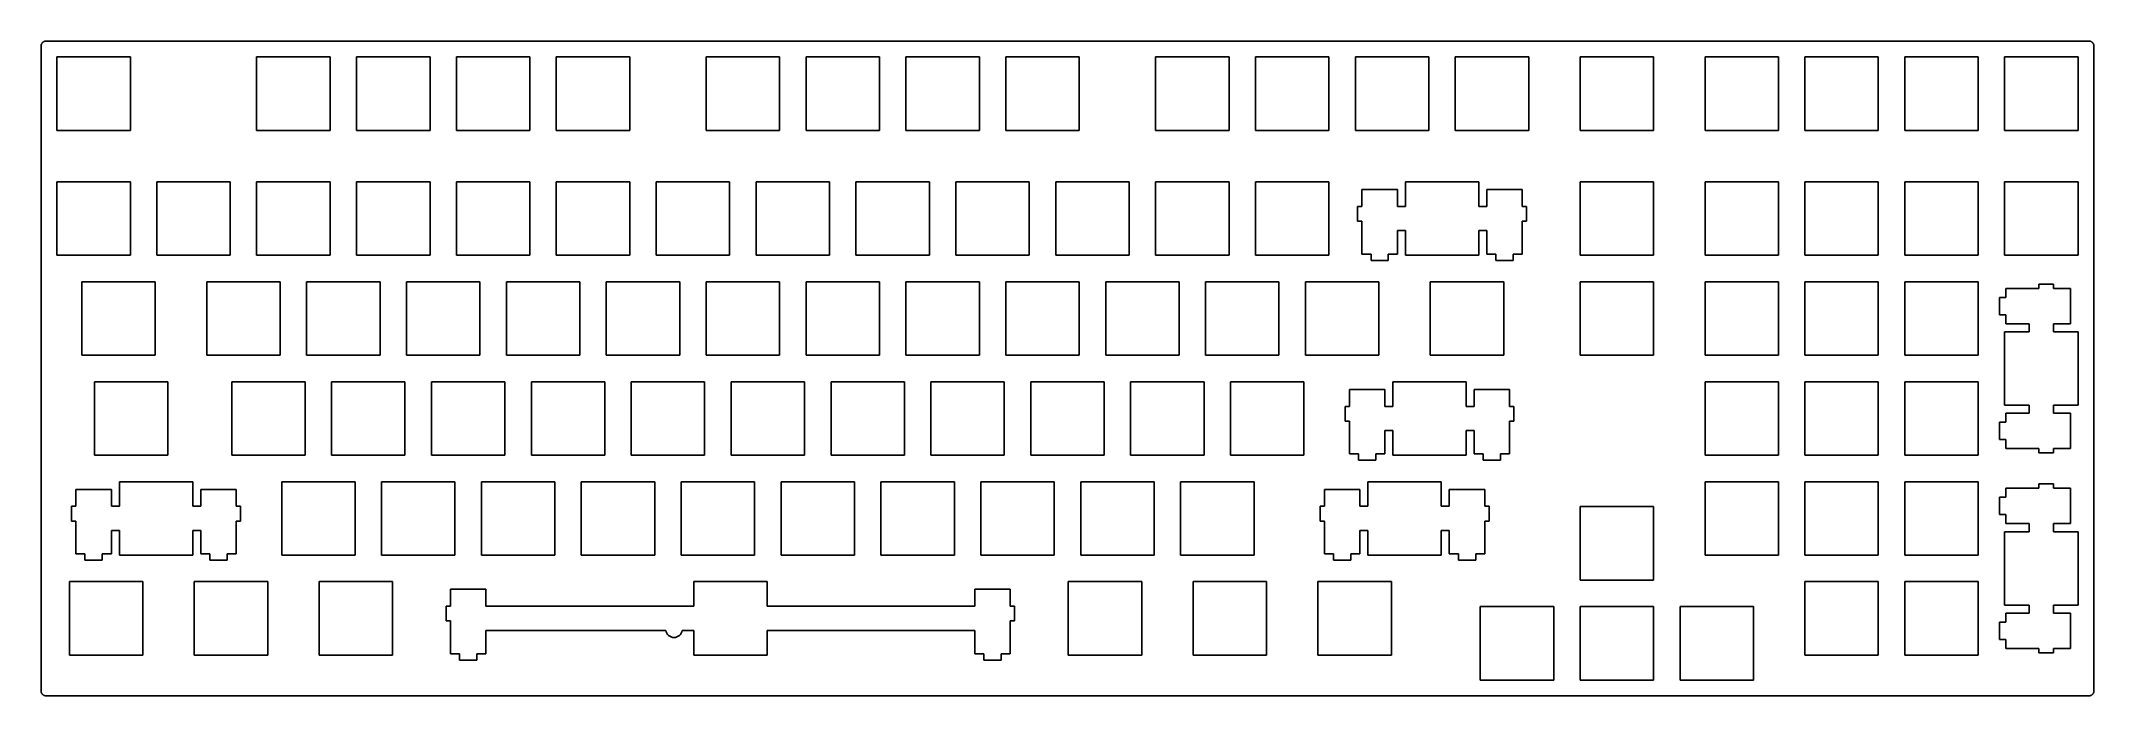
# Model space of a CAD drawing. Header units: millimetres. Extents: x 0 to 392, y 0 to 125.
import ezdxf

# ---------------------------------------------------------------- set-up
doc = ezdxf.new("R2010")
doc.units = ezdxf.units.MM

msp = doc.modelspace()

# ---------------------------------------------------------------- linework, layer by layer
at = {"color": 0}
for p, q in [((0, 123.9), (0.01, 123.98)), ((0, 123.83), (0, 123.9)), ((0, 1), (0, 123.83)), ((0.01, 123.98), (0.03, 124.06)), ((0.03, 124.06), (0.05, 124.14)), ((0.05, 124.14), (0.08, 124.21)), ((0.08, 124.21), (0.11, 124.28)), ((0.11, 124.28), (0.15, 124.35)), ((0.15, 124.35), (0.19, 124.41)), ((0.19, 124.41), (0.24, 124.48)), ((0.24, 124.48), (0.29, 124.53)), ((0.29, 124.53), (0.35, 124.59)), ((0.35, 124.59), (0.41, 124.64)), ((0.41, 124.64), (0.48, 124.68)), ((0.48, 124.68), (0.55, 124.72)), ((0.55, 124.72), (0.62, 124.75)), ((0.62, 124.75), (0.69, 124.78)), ((0.69, 124.78), (0.77, 124.8)), ((0.77, 124.8), (0.84, 124.81)), ((0.84, 124.81), (0.92, 124.82)), ((0.92, 124.82), (1, 124.83)), ((1, 124.83), (390.52, 124.83)), ((3.02, 121.8), (17.03, 121.8)), ((3.02, 107.8), (3.02, 121.8)), ((17.03, 121.8), (17.03, 107.8)), ((41.12, 121.8), (55.13, 121.8)), ((41.12, 107.8), (41.12, 121.8)), ((55.13, 121.8), (55.13, 107.8)), ((60.17, 121.8), (74.18, 121.8)), ((60.17, 107.8), (60.17, 121.8)), ((74.18, 121.8), (74.18, 107.8)), ((79.22, 121.8), (93.23, 121.8)), ((79.22, 107.8), (79.22, 121.8)), ((93.23, 121.8), (93.23, 107.8)), ((98.27, 121.8), (112.27, 121.8)), ((98.27, 107.8), (98.27, 121.8)), ((112.27, 121.8), (112.27, 107.8)), ((126.85, 121.8), (140.85, 121.8)), ((126.85, 107.8), (126.85, 121.8)), ((140.85, 121.8), (140.85, 107.8)), ((145.9, 121.8), (159.9, 121.8)), ((145.9, 107.8), (145.9, 121.8)), ((159.9, 121.8), (159.9, 107.8)), ((164.95, 121.8), (178.95, 121.8)), ((164.95, 107.8), (164.95, 121.8)), ((178.95, 121.8), (178.95, 107.8)), ((184, 121.8), (198, 121.8)), ((184, 107.8), (184, 121.8)), ((198, 121.8), (198, 107.8)), ((212.57, 121.8), (226.58, 121.8)), ((212.57, 107.8), (212.57, 121.8)), ((226.58, 121.8), (226.58, 107.8)), ((231.62, 121.8), (245.63, 121.8)), ((231.62, 107.8), (231.62, 121.8)), ((245.63, 121.8), (245.63, 107.8)), ((250.67, 121.8), (264.68, 121.8)), ((250.67, 107.8), (250.67, 121.8)), ((264.68, 121.8), (264.68, 107.8)), ((269.72, 121.8), (283.73, 121.8)), ((269.72, 107.8), (269.72, 121.8)), ((283.73, 121.8), (283.73, 107.8)), ((293.54, 121.8), (307.54, 121.8)), ((293.54, 107.8), (293.54, 121.8)), ((307.54, 121.8), (307.54, 107.8)), ((317.35, 121.8), (331.35, 121.8)), ((317.35, 107.8), (317.35, 121.8)), ((331.35, 121.8), (331.35, 107.8)), ((336.4, 121.8), (350.4, 121.8)), ((336.4, 107.8), (336.4, 121.8)), ((350.4, 121.8), (350.4, 107.8)), ((355.45, 121.8), (369.45, 121.8)), ((355.45, 107.8), (355.45, 121.8)), ((369.45, 121.8), (369.45, 107.8)), ((374.5, 121.8), (388.5, 121.8)), ((374.5, 107.8), (374.5, 121.8)), ((388.5, 121.8), (388.5, 107.8)), ((390.52, 124.83), (390.61, 124.82)), ((390.61, 124.82), (390.68, 124.81)), ((390.68, 124.81), (390.76, 124.8)), ((390.76, 124.8), (390.84, 124.78)), ((390.84, 124.78), (390.91, 124.75)), ((390.91, 124.75), (390.98, 124.72)), ((390.98, 124.72), (391.05, 124.68)), ((391.05, 124.68), (391.11, 124.64)), ((391.11, 124.64), (391.17, 124.59)), ((391.17, 124.59), (391.23, 124.53)), ((391.23, 124.53), (391.29, 124.48)), ((391.29, 124.48), (391.34, 124.41)), ((391.34, 124.41), (391.38, 124.35)), ((391.38, 124.35), (391.42, 124.28)), ((391.42, 124.28), (391.45, 124.21)), ((391.45, 124.21), (391.48, 124.14)), ((391.48, 124.14), (391.5, 124.06)), ((391.5, 124.06), (391.51, 123.98)), ((391.51, 123.98), (391.52, 123.9)), ((391.52, 123.9), (391.53, 123.83)), ((391.53, 123.83), (391.53, 1)), ((17.03, 107.8), (3.02, 107.8)), ((55.13, 107.8), (41.12, 107.8)), ((74.18, 107.8), (60.17, 107.8)), ((93.23, 107.8), (79.22, 107.8)), ((112.27, 107.8), (98.27, 107.8)), ((140.85, 107.8), (126.85, 107.8)), ((159.9, 107.8), (145.9, 107.8)), ((178.95, 107.8), (164.95, 107.8)), ((198, 107.8), (184, 107.8)), ((226.58, 107.8), (212.57, 107.8)), ((245.63, 107.8), (231.62, 107.8)), ((264.68, 107.8), (250.67, 107.8)), ((283.73, 107.8), (269.72, 107.8)), ((307.54, 107.8), (293.54, 107.8)), ((331.35, 107.8), (317.35, 107.8)), ((350.4, 107.8), (336.4, 107.8)), ((369.45, 107.8), (355.45, 107.8)), ((388.5, 107.8), (374.5, 107.8)), ((3.02, 97.99), (17.03, 97.99)), ((3.02, 83.99), (3.02, 97.99)), ((17.03, 97.99), (17.03, 83.99)), ((22.07, 97.99), (36.08, 97.99)), ((22.07, 83.99), (22.07, 97.99)), ((36.08, 97.99), (36.08, 83.99)), ((41.12, 97.99), (55.13, 97.99)), ((41.12, 83.99), (41.12, 97.99)), ((55.13, 97.99), (55.13, 83.99)), ((60.17, 97.99), (74.18, 97.99)), ((60.17, 83.99), (60.17, 97.99)), ((74.18, 97.99), (74.18, 83.99)), ((79.22, 97.99), (93.23, 97.99)), ((79.22, 83.99), (79.22, 97.99)), ((93.23, 97.99), (93.23, 83.99)), ((98.27, 97.99), (112.27, 97.99)), ((98.27, 83.99), (98.27, 97.99)), ((112.27, 97.99), (112.27, 83.99)), ((117.32, 97.99), (131.33, 97.99)), ((117.32, 83.99), (117.32, 97.99)), ((131.33, 97.99), (131.33, 83.99)), ((136.37, 97.99), (150.38, 97.99)), ((136.37, 83.99), (136.37, 97.99)), ((150.38, 97.99), (150.38, 83.99)), ((155.42, 97.99), (169.43, 97.99)), ((155.42, 83.99), (155.42, 97.99)), ((169.43, 97.99), (169.43, 83.99)), ((174.47, 97.99), (188.48, 97.99)), ((174.47, 83.99), (174.47, 97.99)), ((188.48, 97.99), (188.48, 83.99)), ((193.52, 97.99), (207.53, 97.99)), ((193.52, 83.99), (193.52, 97.99)), ((207.53, 97.99), (207.53, 83.99)), ((212.57, 97.99), (226.58, 97.99)), ((212.57, 83.99), (212.57, 97.99)), ((226.58, 97.99), (226.58, 83.99)), ((231.62, 97.99), (245.63, 97.99)), ((231.62, 83.99), (231.62, 97.99)), ((245.63, 97.99), (245.63, 83.99)), ((260.2, 97.99), (260.2, 93.29)), ((274.2, 97.99), (260.2, 97.99)), ((274.2, 93.29), (274.2, 97.99)), ((293.54, 97.99), (307.54, 97.99)), ((293.54, 83.99), (293.54, 97.99)), ((307.54, 97.99), (307.54, 83.99)), ((317.35, 97.99), (331.35, 97.99)), ((317.35, 83.99), (317.35, 97.99)), ((331.35, 97.99), (331.35, 83.99)), ((336.4, 97.99), (350.4, 97.99)), ((336.4, 83.99), (336.4, 97.99)), ((350.4, 97.99), (350.4, 83.99)), ((355.45, 97.99), (369.45, 97.99)), ((355.45, 83.99), (355.45, 97.99)), ((369.45, 97.99), (369.45, 83.99)), ((374.5, 97.99), (388.5, 97.99)), ((374.5, 83.99), (374.5, 97.99)), ((388.5, 97.99), (388.5, 83.99)), ((258.68, 96.52), (251.93, 96.52)), ((251.93, 96.52), (251.93, 93.29)), ((258.68, 93.29), (258.68, 96.52)), ((282.48, 96.52), (275.72, 96.52)), ((275.72, 96.52), (275.72, 93.29)), ((282.48, 93.29), (282.48, 96.52)), ((251.93, 93.29), (251.1, 93.29)), ((251.1, 93.29), (251.1, 90.49)), ((251.1, 90.49), (251.93, 90.49)), ((251.93, 90.49), (251.93, 84.22)), ((260.2, 93.29), (258.68, 93.29)), ((275.72, 93.29), (274.2, 93.29)), ((283.3, 93.29), (282.48, 93.29)), ((282.48, 84.22), (282.48, 90.49)), ((282.48, 90.49), (283.3, 90.49)), ((283.3, 90.49), (283.3, 93.29)), ((258.68, 84.22), (258.68, 88.69)), ((258.68, 88.69), (260.2, 88.69)), ((260.2, 88.69), (260.2, 83.99)), ((274.2, 83.99), (274.2, 88.69)), ((274.2, 88.69), (275.72, 88.69)), ((275.72, 88.69), (275.72, 84.22)), ((17.03, 83.99), (3.02, 83.99)), ((36.08, 83.99), (22.07, 83.99)), ((55.13, 83.99), (41.12, 83.99)), ((74.18, 83.99), (60.17, 83.99)), ((93.23, 83.99), (79.22, 83.99)), ((112.27, 83.99), (98.27, 83.99)), ((131.33, 83.99), (117.32, 83.99)), ((150.38, 83.99), (136.37, 83.99)), ((169.43, 83.99), (155.42, 83.99)), ((188.48, 83.99), (174.47, 83.99)), ((207.53, 83.99), (193.52, 83.99)), ((226.58, 83.99), (212.57, 83.99)), ((245.63, 83.99), (231.62, 83.99)), ((251.93, 84.22), (253.65, 84.22)), ((253.65, 84.22), (253.65, 83.02)), ((253.65, 83.02), (256.95, 83.02)), ((256.95, 83.02), (256.95, 84.22)), ((256.95, 84.22), (258.68, 84.22)), ((260.2, 83.99), (274.2, 83.99)), ((275.72, 84.22), (277.45, 84.22)), ((277.45, 84.22), (277.45, 83.02)), ((277.45, 83.02), (280.75, 83.02)), ((280.75, 83.02), (280.75, 84.22)), ((280.75, 84.22), (282.48, 84.22)), ((307.54, 83.99), (293.54, 83.99)), ((331.35, 83.99), (317.35, 83.99)), ((350.4, 83.99), (336.4, 83.99)), ((369.45, 83.99), (355.45, 83.99)), ((388.5, 83.99), (374.5, 83.99)), ((7.79, 78.94), (21.79, 78.94)), ((7.79, 64.94), (7.79, 78.94)), ((21.79, 78.94), (21.79, 64.94)), ((31.6, 78.94), (45.6, 78.94)), ((31.6, 64.94), (31.6, 78.94)), ((45.6, 78.94), (45.6, 64.94)), ((50.65, 78.94), (64.65, 78.94)), ((50.65, 64.94), (50.65, 78.94)), ((64.65, 78.94), (64.65, 64.94)), ((69.7, 78.94), (83.7, 78.94)), ((69.7, 64.94), (69.7, 78.94)), ((83.7, 78.94), (83.7, 64.94)), ((88.75, 78.94), (102.75, 78.94)), ((88.75, 64.94), (88.75, 78.94)), ((102.75, 78.94), (102.75, 64.94)), ((107.8, 78.94), (121.8, 78.94)), ((107.8, 64.94), (107.8, 78.94)), ((121.8, 78.94), (121.8, 64.94)), ((126.85, 78.94), (140.85, 78.94)), ((126.85, 64.94), (126.85, 78.94)), ((140.85, 78.94), (140.85, 64.94)), ((145.9, 78.94), (159.9, 78.94)), ((145.9, 64.94), (145.9, 78.94)), ((159.9, 78.94), (159.9, 64.94)), ((164.95, 78.94), (178.95, 78.94)), ((164.95, 64.94), (164.95, 78.94)), ((178.95, 78.94), (178.95, 64.94)), ((184, 78.94), (198, 78.94)), ((184, 64.94), (184, 78.94)), ((198, 78.94), (198, 64.94)), ((203.05, 78.94), (217.05, 78.94)), ((203.05, 64.94), (203.05, 78.94)), ((217.05, 78.94), (217.05, 64.94)), ((222.1, 78.94), (236.1, 78.94)), ((222.1, 64.94), (222.1, 78.94)), ((236.1, 78.94), (236.1, 64.94)), ((241.15, 78.94), (255.15, 78.94)), ((241.15, 64.94), (241.15, 78.94)), ((255.15, 78.94), (255.15, 64.94)), ((264.96, 78.94), (278.96, 78.94)), ((264.96, 64.94), (264.96, 78.94)), ((278.96, 78.94), (278.96, 64.94)), ((293.54, 78.94), (307.54, 78.94)), ((293.54, 64.94), (293.54, 78.94)), ((307.54, 78.94), (307.54, 64.94)), ((317.35, 78.94), (331.35, 78.94)), ((317.35, 64.94), (317.35, 78.94)), ((331.35, 78.94), (331.35, 64.94)), ((336.4, 78.94), (350.4, 78.94)), ((336.4, 64.94), (336.4, 78.94)), ((350.4, 78.94), (350.4, 64.94)), ((355.45, 78.94), (369.45, 78.94)), ((355.45, 64.94), (355.45, 78.94)), ((369.45, 78.94), (369.45, 64.94)), ((381, 78.52), (381, 77.69)), ((383.8, 78.52), (381, 78.52)), ((383.8, 77.69), (383.8, 78.52)), ((374.73, 75.96), (373.53, 75.96)), ((373.53, 75.96), (373.53, 72.66)), ((381, 77.69), (374.73, 77.69)), ((374.73, 77.69), (374.73, 75.96)), ((387.03, 77.69), (383.8, 77.69)), ((387.03, 70.94), (387.03, 77.69)), ((373.53, 72.66), (374.73, 72.66)), ((374.73, 72.66), (374.73, 70.94)), ((374.73, 70.94), (379.2, 70.94)), ((379.2, 70.94), (379.2, 69.41)), ((383.8, 69.41), (383.8, 70.94)), ((383.8, 70.94), (387.03, 70.94)), ((379.2, 69.41), (374.5, 69.41)), ((374.5, 69.41), (374.5, 55.42)), ((388.5, 69.41), (383.8, 69.41)), ((388.5, 55.42), (388.5, 69.41)), ((21.79, 64.94), (7.79, 64.94)), ((45.6, 64.94), (31.6, 64.94)), ((64.65, 64.94), (50.65, 64.94)), ((83.7, 64.94), (69.7, 64.94)), ((102.75, 64.94), (88.75, 64.94)), ((121.8, 64.94), (107.8, 64.94)), ((140.85, 64.94), (126.85, 64.94)), ((159.9, 64.94), (145.9, 64.94)), ((178.95, 64.94), (164.95, 64.94)), ((198, 64.94), (184, 64.94)), ((217.05, 64.94), (203.05, 64.94)), ((236.1, 64.94), (222.1, 64.94)), ((255.15, 64.94), (241.15, 64.94)), ((278.96, 64.94), (264.96, 64.94)), ((307.54, 64.94), (293.54, 64.94)), ((331.35, 64.94), (317.35, 64.94)), ((350.4, 64.94), (336.4, 64.94)), ((369.45, 64.94), (355.45, 64.94)), ((10.17, 59.89), (24.17, 59.89)), ((10.17, 45.89), (10.17, 59.89)), ((24.17, 59.89), (24.17, 45.89)), ((36.36, 59.89), (50.36, 59.89)), ((36.36, 45.89), (36.36, 59.89)), ((50.36, 59.89), (50.36, 45.89)), ((55.41, 59.89), (69.41, 59.89)), ((55.41, 45.89), (55.41, 59.89)), ((69.41, 59.89), (69.41, 45.89)), ((74.46, 59.89), (88.46, 59.89)), ((74.46, 45.89), (74.46, 59.89)), ((88.46, 59.89), (88.46, 45.89)), ((93.51, 59.89), (107.51, 59.89)), ((93.51, 45.89), (93.51, 59.89)), ((107.51, 59.89), (107.51, 45.89)), ((112.56, 59.89), (126.56, 59.89)), ((112.56, 45.89), (112.56, 59.89)), ((126.56, 59.89), (126.56, 45.89)), ((131.61, 59.89), (145.61, 59.89)), ((131.61, 45.89), (131.61, 59.89)), ((145.61, 59.89), (145.61, 45.89)), ((150.66, 59.89), (164.66, 59.89)), ((150.66, 45.89), (150.66, 59.89)), ((164.66, 59.89), (164.66, 45.89)), ((169.71, 59.89), (183.71, 59.89)), ((169.71, 45.89), (169.71, 59.89)), ((183.71, 59.89), (183.71, 45.89)), ((188.76, 59.89), (202.76, 59.89)), ((188.76, 45.89), (188.76, 59.89)), ((202.76, 59.89), (202.76, 45.89)), ((207.81, 59.89), (221.81, 59.89)), ((207.81, 45.89), (207.81, 59.89)), ((221.81, 59.89), (221.81, 45.89)), ((226.86, 59.89), (240.86, 59.89)), ((226.86, 45.89), (226.86, 59.89)), ((240.86, 59.89), (240.86, 45.89)), ((257.82, 59.89), (257.82, 55.19)), ((271.82, 59.89), (257.82, 59.89)), ((271.82, 55.19), (271.82, 59.89)), ((317.35, 59.89), (331.35, 59.89)), ((317.35, 45.89), (317.35, 59.89)), ((331.35, 59.89), (331.35, 45.89)), ((336.4, 59.89), (350.4, 59.89)), ((336.4, 45.89), (336.4, 59.89)), ((350.4, 59.89), (350.4, 45.89)), ((355.45, 59.89), (369.45, 59.89)), ((355.45, 45.89), (355.45, 59.89)), ((369.45, 59.89), (369.45, 45.89)), ((249.54, 55.19), (248.72, 55.19)), ((248.72, 55.19), (248.72, 52.39)), ((256.29, 58.42), (249.54, 58.42)), ((249.54, 58.42), (249.54, 55.19)), ((256.29, 55.19), (256.29, 58.42)), ((257.82, 55.19), (256.29, 55.19)), ((273.34, 55.19), (271.82, 55.19)), ((280.09, 58.42), (273.34, 58.42)), ((273.34, 58.42), (273.34, 55.19)), ((280.09, 55.19), (280.09, 58.42)), ((280.92, 55.19), (280.09, 55.19)), ((280.92, 52.39), (280.92, 55.19)), ((374.5, 55.42), (379.2, 55.42)), ((379.2, 55.42), (379.2, 53.89)), ((383.8, 53.89), (383.8, 55.42)), ((383.8, 55.42), (388.5, 55.42)), ((248.72, 52.39), (249.54, 52.39)), ((249.54, 52.39), (249.54, 46.12)), ((280.09, 46.12), (280.09, 52.39)), ((280.09, 52.39), (280.92, 52.39)), ((374.73, 52.16), (373.53, 52.16)), ((373.53, 52.16), (373.53, 48.86)), ((379.2, 53.89), (374.73, 53.89)), ((374.73, 53.89), (374.73, 52.16)), ((387.03, 53.89), (383.8, 53.89)), ((387.03, 47.14), (387.03, 53.89)), ((256.29, 46.12), (256.29, 50.59)), ((256.29, 50.59), (257.82, 50.59)), ((257.82, 50.59), (257.82, 45.89)), ((271.82, 45.89), (271.82, 50.59)), ((271.82, 50.59), (273.34, 50.59)), ((273.34, 50.59), (273.34, 46.12)), ((373.53, 48.86), (374.73, 48.86)), ((374.73, 48.86), (374.73, 47.14)), ((374.73, 47.14), (381, 47.14)), ((381, 47.14), (381, 46.31)), ((383.8, 46.31), (383.8, 47.14)), ((383.8, 47.14), (387.03, 47.14)), ((24.17, 45.89), (10.17, 45.89)), ((50.36, 45.89), (36.36, 45.89)), ((69.41, 45.89), (55.41, 45.89)), ((88.46, 45.89), (74.46, 45.89)), ((107.51, 45.89), (93.51, 45.89)), ((126.56, 45.89), (112.56, 45.89)), ((145.61, 45.89), (131.61, 45.89)), ((164.66, 45.89), (150.66, 45.89)), ((183.71, 45.89), (169.71, 45.89)), ((202.76, 45.89), (188.76, 45.89)), ((221.81, 45.89), (207.81, 45.89)), ((240.86, 45.89), (226.86, 45.89)), ((249.54, 46.12), (251.27, 46.12)), ((251.27, 46.12), (251.27, 44.92)), ((251.27, 44.92), (254.57, 44.92)), ((254.57, 44.92), (254.57, 46.12)), ((254.57, 46.12), (256.29, 46.12)), ((257.82, 45.89), (271.82, 45.89)), ((273.34, 46.12), (275.07, 46.12)), ((275.07, 46.12), (275.07, 44.92)), ((275.07, 44.92), (278.37, 44.92)), ((278.37, 44.92), (278.37, 46.12)), ((278.37, 46.12), (280.09, 46.12)), ((331.35, 45.89), (317.35, 45.89)), ((350.4, 45.89), (336.4, 45.89)), ((369.45, 45.89), (355.45, 45.89)), ((381, 46.31), (383.8, 46.31)), ((13.41, 39.37), (6.66, 39.37)), ((6.66, 39.37), (6.66, 36.14)), ((13.41, 36.14), (13.41, 39.37)), ((14.93, 40.84), (14.93, 36.14)), ((28.93, 40.84), (14.93, 40.84)), ((28.93, 36.14), (28.93, 40.84)), ((37.21, 39.37), (30.46, 39.37)), ((30.46, 39.37), (30.46, 36.14)), ((37.21, 36.14), (37.21, 39.37)), ((45.89, 40.84), (59.89, 40.84)), ((45.89, 26.84), (45.89, 40.84)), ((59.89, 40.84), (59.89, 26.84)), ((64.94, 40.84), (78.94, 40.84)), ((64.94, 26.84), (64.94, 40.84)), ((78.94, 40.84), (78.94, 26.84)), ((83.99, 40.84), (97.99, 40.84)), ((83.99, 26.84), (83.99, 40.84)), ((97.99, 40.84), (97.99, 26.84)), ((103.04, 40.84), (117.04, 40.84)), ((103.04, 26.84), (103.04, 40.84)), ((117.04, 40.84), (117.04, 26.84)), ((122.09, 40.84), (136.09, 40.84)), ((122.09, 26.84), (122.09, 40.84)), ((136.09, 40.84), (136.09, 26.84)), ((141.14, 40.84), (155.14, 40.84)), ((141.14, 26.84), (141.14, 40.84)), ((155.14, 40.84), (155.14, 26.84)), ((160.19, 40.84), (174.19, 40.84)), ((160.19, 26.84), (160.19, 40.84)), ((174.19, 40.84), (174.19, 26.84)), ((179.24, 40.84), (193.24, 40.84)), ((179.24, 26.84), (179.24, 40.84)), ((193.24, 40.84), (193.24, 26.84)), ((198.29, 40.84), (212.29, 40.84)), ((198.29, 26.84), (198.29, 40.84)), ((212.29, 40.84), (212.29, 26.84)), ((217.34, 40.84), (231.34, 40.84)), ((217.34, 26.84), (217.34, 40.84)), ((231.34, 40.84), (231.34, 26.84)), ((251.53, 39.37), (244.78, 39.37)), ((244.78, 39.37), (244.78, 36.14)), ((251.53, 36.14), (251.53, 39.37)), ((253.06, 40.84), (253.06, 36.14)), ((267.06, 40.84), (253.06, 40.84)), ((267.06, 36.14), (267.06, 40.84)), ((275.33, 39.37), (268.58, 39.37)), ((268.58, 39.37), (268.58, 36.14)), ((275.33, 36.14), (275.33, 39.37)), ((317.35, 40.84), (331.35, 40.84)), ((317.35, 26.84), (317.35, 40.84)), ((331.35, 40.84), (331.35, 26.84)), ((336.4, 40.84), (350.4, 40.84)), ((336.4, 26.84), (336.4, 40.84)), ((350.4, 40.84), (350.4, 26.84)), ((355.45, 40.84), (369.45, 40.84)), ((355.45, 26.84), (355.45, 40.84)), ((369.45, 40.84), (369.45, 26.84)), ((381, 39.59), (374.73, 39.59)), ((374.73, 39.59), (374.73, 37.86)), ((381, 40.42), (381, 39.59)), ((383.8, 40.42), (381, 40.42)), ((383.8, 39.59), (383.8, 40.42)), ((387.03, 39.59), (383.8, 39.59)), ((387.03, 32.84), (387.03, 39.59)), ((6.66, 36.14), (5.83, 36.14)), ((5.83, 36.14), (5.83, 33.34)), ((14.93, 36.14), (13.41, 36.14)), ((30.46, 36.14), (28.93, 36.14)), ((38.03, 36.14), (37.21, 36.14)), ((38.03, 33.34), (38.03, 36.14)), ((244.78, 36.14), (243.96, 36.14)), ((243.96, 36.14), (243.96, 33.34)), ((253.06, 36.14), (251.53, 36.14)), ((268.58, 36.14), (267.06, 36.14)), ((276.16, 36.14), (275.33, 36.14)), ((276.16, 33.34), (276.16, 36.14)), ((293.54, 36.08), (307.54, 36.08)), ((293.54, 22.08), (293.54, 36.08)), ((307.54, 36.08), (307.54, 22.08)), ((374.73, 37.86), (373.53, 37.86)), ((373.53, 37.86), (373.53, 34.56)), ((5.83, 33.34), (6.66, 33.34)), ((6.66, 33.34), (6.66, 27.07)), ((13.41, 27.07), (13.41, 31.54)), ((13.41, 31.54), (14.93, 31.54)), ((14.93, 31.54), (14.93, 26.84)), ((28.93, 26.84), (28.93, 31.54)), ((28.93, 31.54), (30.46, 31.54)), ((30.46, 31.54), (30.46, 27.07)), ((37.21, 27.07), (37.21, 33.34)), ((37.21, 33.34), (38.03, 33.34)), ((243.96, 33.34), (244.78, 33.34)), ((244.78, 33.34), (244.78, 27.07)), ((251.53, 27.07), (251.53, 31.54)), ((251.53, 31.54), (253.06, 31.54)), ((253.06, 31.54), (253.06, 26.84)), ((267.06, 26.84), (267.06, 31.54)), ((267.06, 31.54), (268.58, 31.54)), ((268.58, 31.54), (268.58, 27.07)), ((275.33, 27.07), (275.33, 33.34)), ((275.33, 33.34), (276.16, 33.34)), ((373.53, 34.56), (374.73, 34.56)), ((374.73, 34.56), (374.73, 32.84)), ((374.73, 32.84), (379.2, 32.84)), ((379.2, 32.84), (379.2, 31.31)), ((383.8, 31.31), (383.8, 32.84)), ((383.8, 32.84), (387.03, 32.84)), ((379.2, 31.31), (374.5, 31.31)), ((374.5, 31.31), (374.5, 17.32)), ((388.5, 31.31), (383.8, 31.31)), ((388.5, 17.32), (388.5, 31.31)), ((6.66, 27.07), (8.38, 27.07)), ((8.38, 27.07), (8.38, 25.87)), ((8.38, 25.87), (11.68, 25.87)), ((11.68, 25.87), (11.68, 27.07)), ((11.68, 27.07), (13.41, 27.07)), ((14.93, 26.84), (28.93, 26.84)), ((30.46, 27.07), (32.18, 27.07)), ((32.18, 27.07), (32.18, 25.87)), ((32.18, 25.87), (35.48, 25.87)), ((35.48, 25.87), (35.48, 27.07)), ((35.48, 27.07), (37.21, 27.07)), ((59.89, 26.84), (45.89, 26.84)), ((78.94, 26.84), (64.94, 26.84)), ((97.99, 26.84), (83.99, 26.84)), ((117.04, 26.84), (103.04, 26.84)), ((136.09, 26.84), (122.09, 26.84)), ((155.14, 26.84), (141.14, 26.84)), ((174.19, 26.84), (160.19, 26.84)), ((193.24, 26.84), (179.24, 26.84)), ((212.29, 26.84), (198.29, 26.84)), ((231.34, 26.84), (217.34, 26.84)), ((244.78, 27.07), (246.51, 27.07)), ((246.51, 27.07), (246.51, 25.87)), ((246.51, 25.87), (249.81, 25.87)), ((249.81, 25.87), (249.81, 27.07)), ((249.81, 27.07), (251.53, 27.07)), ((253.06, 26.84), (267.06, 26.84)), ((268.58, 27.07), (270.31, 27.07)), ((270.31, 27.07), (270.31, 25.87)), ((270.31, 25.87), (273.61, 25.87)), ((273.61, 25.87), (273.61, 27.07)), ((273.61, 27.07), (275.33, 27.07)), ((331.35, 26.84), (317.35, 26.84)), ((350.4, 26.84), (336.4, 26.84)), ((369.45, 26.84), (355.45, 26.84)), ((5.41, 21.79), (19.41, 21.79)), ((5.41, 7.79), (5.41, 21.79)), ((19.41, 21.79), (19.41, 7.79)), ((29.22, 21.79), (43.22, 21.79)), ((29.22, 7.79), (29.22, 21.79)), ((43.22, 21.79), (43.22, 7.79)), ((53.03, 21.79), (67.03, 21.79)), ((53.03, 7.79), (53.03, 21.79)), ((67.03, 21.79), (67.03, 7.79)), ((84.84, 20.32), (78.09, 20.32)), ((78.09, 20.32), (78.09, 17.09)), ((84.84, 17.09), (84.84, 20.32)), ((124.47, 21.79), (124.47, 17.09)), ((138.47, 21.79), (124.47, 21.79)), ((138.47, 17.09), (138.47, 21.79)), ((184.84, 20.32), (178.09, 20.32)), ((178.09, 20.32), (178.09, 17.09)), ((184.84, 17.09), (184.84, 20.32)), ((195.91, 21.79), (209.91, 21.79)), ((195.91, 7.79), (195.91, 21.79)), ((209.91, 21.79), (209.91, 7.79)), ((219.72, 21.79), (233.72, 21.79)), ((219.72, 7.79), (219.72, 21.79)), ((233.72, 21.79), (233.72, 7.79)), ((243.53, 21.79), (257.53, 21.79)), ((243.53, 7.79), (243.53, 21.79)), ((257.53, 21.79), (257.53, 7.79)), ((307.54, 22.08), (293.54, 22.08)), ((336.4, 21.79), (350.4, 21.79)), ((336.4, 7.79), (336.4, 21.79)), ((350.4, 21.79), (350.4, 7.79)), ((355.45, 21.79), (369.45, 21.79)), ((355.45, 7.79), (355.45, 21.79)), ((369.45, 21.79), (369.45, 7.79)), ((78.09, 17.09), (77.27, 17.09)), ((77.27, 17.09), (77.27, 14.29)), ((124.47, 17.09), (84.84, 17.09)), ((178.09, 17.09), (138.47, 17.09)), ((185.67, 17.09), (184.84, 17.09)), ((185.67, 14.29), (185.67, 17.09)), ((274.49, 17.03), (288.49, 17.03)), ((274.49, 3.03), (274.49, 17.03)), ((288.49, 17.03), (288.49, 3.03)), ((293.54, 17.03), (307.54, 17.03)), ((293.54, 3.03), (293.54, 17.03)), ((307.54, 17.03), (307.54, 3.03)), ((312.59, 17.03), (326.59, 17.03)), ((312.59, 3.03), (312.59, 17.03)), ((326.59, 17.03), (326.59, 3.03)), ((374.5, 17.32), (379.2, 17.32)), ((379.2, 15.79), (374.73, 15.79)), ((374.73, 15.79), (374.73, 14.06)), ((379.2, 17.32), (379.2, 15.79)), ((383.8, 15.79), (383.8, 17.32)), ((383.8, 17.32), (388.5, 17.32)), ((387.03, 15.79), (383.8, 15.79)), ((387.03, 9.04), (387.03, 15.79)), ((77.27, 14.29), (78.09, 14.29)), ((78.09, 14.29), (78.09, 8.02)), ((84.84, 8.02), (84.84, 12.49)), ((84.84, 12.49), (119.18, 12.49)), ((122.26, 12.49), (124.47, 12.49)), ((124.47, 12.49), (124.47, 7.79)), ((138.47, 7.79), (138.47, 12.49)), ((138.47, 12.49), (178.09, 12.49)), ((178.09, 12.49), (178.09, 8.02)), ((184.84, 8.02), (184.84, 14.29)), ((184.84, 14.29), (185.67, 14.29)), ((374.73, 14.06), (373.53, 14.06)), ((373.53, 14.06), (373.53, 10.76)), ((78.09, 8.02), (79.82, 8.02)), ((79.82, 8.02), (79.82, 6.82)), ((83.12, 6.82), (83.12, 8.02)), ((83.12, 8.02), (84.84, 8.02)), ((178.09, 8.02), (179.82, 8.02)), ((179.82, 8.02), (179.82, 6.82)), ((183.12, 6.82), (183.12, 8.02)), ((183.12, 8.02), (184.84, 8.02)), ((373.53, 10.76), (374.73, 10.76)), ((374.73, 10.76), (374.73, 9.04)), ((374.73, 9.04), (381, 9.04)), ((381, 9.04), (381, 8.21)), ((381, 8.21), (383.8, 8.21)), ((383.8, 8.21), (383.8, 9.04)), ((383.8, 9.04), (387.03, 9.04)), ((19.41, 7.79), (5.41, 7.79)), ((43.22, 7.79), (29.22, 7.79)), ((67.03, 7.79), (53.03, 7.79)), ((79.82, 6.82), (83.12, 6.82)), ((124.47, 7.79), (138.47, 7.79)), ((179.82, 6.82), (183.12, 6.82)), ((209.91, 7.79), (195.91, 7.79)), ((233.72, 7.79), (219.72, 7.79)), ((257.53, 7.79), (243.53, 7.79)), ((350.4, 7.79), (336.4, 7.79)), ((369.45, 7.79), (355.45, 7.79)), ((0, 0.92), (0, 1)), ((0.01, 0.84), (0, 0.92)), ((0.03, 0.77), (0.01, 0.84)), ((0.05, 0.69), (0.03, 0.77)), ((0.08, 0.62), (0.05, 0.69)), ((0.11, 0.55), (0.08, 0.62)), ((0.15, 0.48), (0.11, 0.55)), ((0.19, 0.41), (0.15, 0.48)), ((0.24, 0.35), (0.19, 0.41)), ((0.29, 0.29), (0.24, 0.35)), ((0.35, 0.24), (0.29, 0.29)), ((0.41, 0.19), (0.35, 0.24)), ((0.48, 0.15), (0.41, 0.19)), ((0.55, 0.11), (0.48, 0.15)), ((0.62, 0.08), (0.55, 0.11)), ((0.69, 0.05), (0.62, 0.08)), ((0.77, 0.03), (0.69, 0.05)), ((0.84, 0.01), (0.77, 0.03)), ((0.92, 0), (0.84, 0.01)), ((1, 0), (0.92, 0)), ((390.52, 0), (1, 0)), ((288.49, 3.03), (274.49, 3.03)), ((307.54, 3.03), (293.54, 3.03)), ((326.59, 3.03), (312.59, 3.03)), ((390.61, 0), (390.52, 0)), ((390.68, 0.01), (390.61, 0)), ((390.76, 0.03), (390.68, 0.01)), ((390.84, 0.05), (390.76, 0.03)), ((390.91, 0.08), (390.84, 0.05)), ((390.98, 0.11), (390.91, 0.08)), ((391.05, 0.15), (390.98, 0.11)), ((391.11, 0.19), (391.05, 0.15)), ((391.17, 0.24), (391.11, 0.19)), ((391.23, 0.29), (391.17, 0.24)), ((391.29, 0.35), (391.23, 0.29)), ((391.34, 0.41), (391.29, 0.35)), ((391.38, 0.48), (391.34, 0.41)), ((391.42, 0.55), (391.38, 0.48)), ((391.45, 0.62), (391.42, 0.55)), ((391.48, 0.69), (391.45, 0.62)), ((391.5, 0.77), (391.48, 0.69)), ((391.51, 0.84), (391.5, 0.77)), ((391.52, 0.92), (391.51, 0.84)), ((391.53, 1), (391.52, 0.92))]:
    msp.add_line(p, q, dxfattribs=at)
msp.add_arc((120.72, 12.69), 1.55, 187.2792, 352.7208)

doc.saveas('drawing.dxf')
